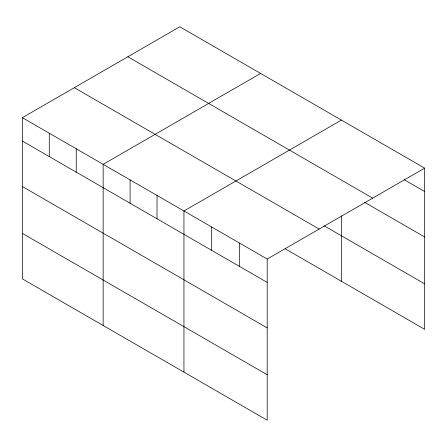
<?xml version="1.0" encoding="UTF-8"?>
<svg xmlns="http://www.w3.org/2000/svg" width="447" height="447" viewBox="0 0 447 447"><rect width="100%" height="100%" fill="white"/><g stroke="black" fill="none" stroke-linecap="round" stroke-linejoin="round"><path stroke-width="0.67" d="M22.35 117.684L267.2 259.048L267.2 420.214L22.35 278.85L22.35 117.684L179.8 26.786L424.65 168.15L424.65 329.316L285.141 248.767M260.601 73.437L103.151 164.334L103.151 325.5M341.402 120.087L183.952 210.984L183.952 372.15M267.2 259.048L424.65 168.15M404.138 179.66L424.65 191.5M127.842 56.78L372.692 198.144M364.322 202.15L424.65 236.977M324.041 225.752L424.65 283.834M74.308 87.69L319.158 229.054M22.35 141.04L267.2 282.403M22.35 186.516L267.2 327.88M22.35 233.373L267.2 374.737M341.402 215.789L341.402 281.252M239.452 243.028L239.452 266.384M211.699 227.009L211.699 250.359M157.02 195.434L157.02 218.79M130.083 179.884L130.083 203.24M76.219 148.784L76.219 172.14M49.282 133.234L49.282 156.59"/></g></svg>
